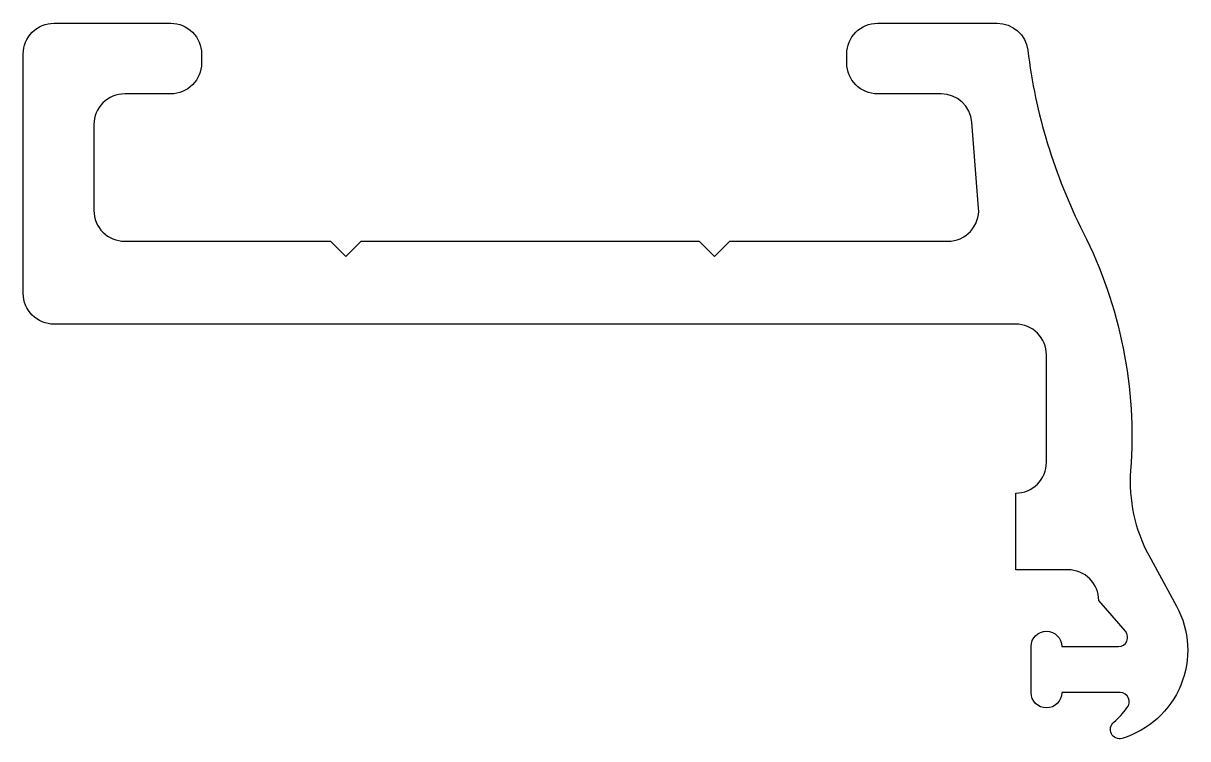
# Model space of a CAD drawing. Extents: x -214.8 to -176.9, y -27.2 to -3.9.
import ezdxf

# ---------------------------------------------------------------- set-up
doc = ezdxf.new("R2010")
doc.units = 0
doc.header["$LTSCALE"] = 1.5
doc.layers.get('0').update_dxf_attribs({"color": 6, "linetype": 'CONTINUOUS'})

msp = doc.modelspace()

# ---------------------------------------------------------------- linework, layer by layer
at = {"color": 0}
msp.add_lwpolyline([(-179.333, -26.695, 0.042841), (-178.911, -26.231, 0.64722), (-179.135, -25.731), (-181.03, -25.731, -1), (-182.03, -25.731), (-182.03, -24.231, -1), (-181.03, -24.231), (-179.187, -24.231, 0.642694), (-178.961, -23.735), (-179.83, -22.731, 0.414214), (-180.83, -21.731), (-181.33, -21.731), (-182.53, -21.731), (-182.53, -19.231, 0.414214), (-181.53, -18.231), (-181.53, -14.731, 0.414214), (-182.53, -13.731), (-213.83, -13.731, -0.414214), (-214.83, -12.731), (-214.83, -4.931, -0.414214), (-213.83, -3.931), (-210.03, -3.931, -0.414214), (-209.03, -4.931), (-209.03, -5.231, -0.414214), (-210.03, -6.231), (-211.53, -6.231, 0.414214), (-212.53, -7.231), (-212.53, -10.031, 0.414214), (-211.53, -11.031), (-204.83, -11.031), (-204.33, -11.531), (-203.83, -11.031), (-192.83, -11.031), (-192.33, -11.531), (-191.83, -11.031), (-184.736, -11.031, 0.437439), (-183.739, -9.953), (-183.96, -7.153, 0.391363), (-184.957, -6.231), (-187.03, -6.231, -0.414214), (-188.03, -5.231), (-188.03, -4.931, -0.414214), (-187.03, -3.931), (-183.131, -3.931, -0.378932), (-182.138, -4.81, 0.086757), (-180.335, -10.742, -0.136619), (-178.791, -18.496, 0.144206), (-178.198, -21.259), (-177.297, -22.917, -0.475319), (-179.064, -27.221, -0.835774)], format="xyb", close=True, dxfattribs=at)

doc.saveas('drawing.dxf')
